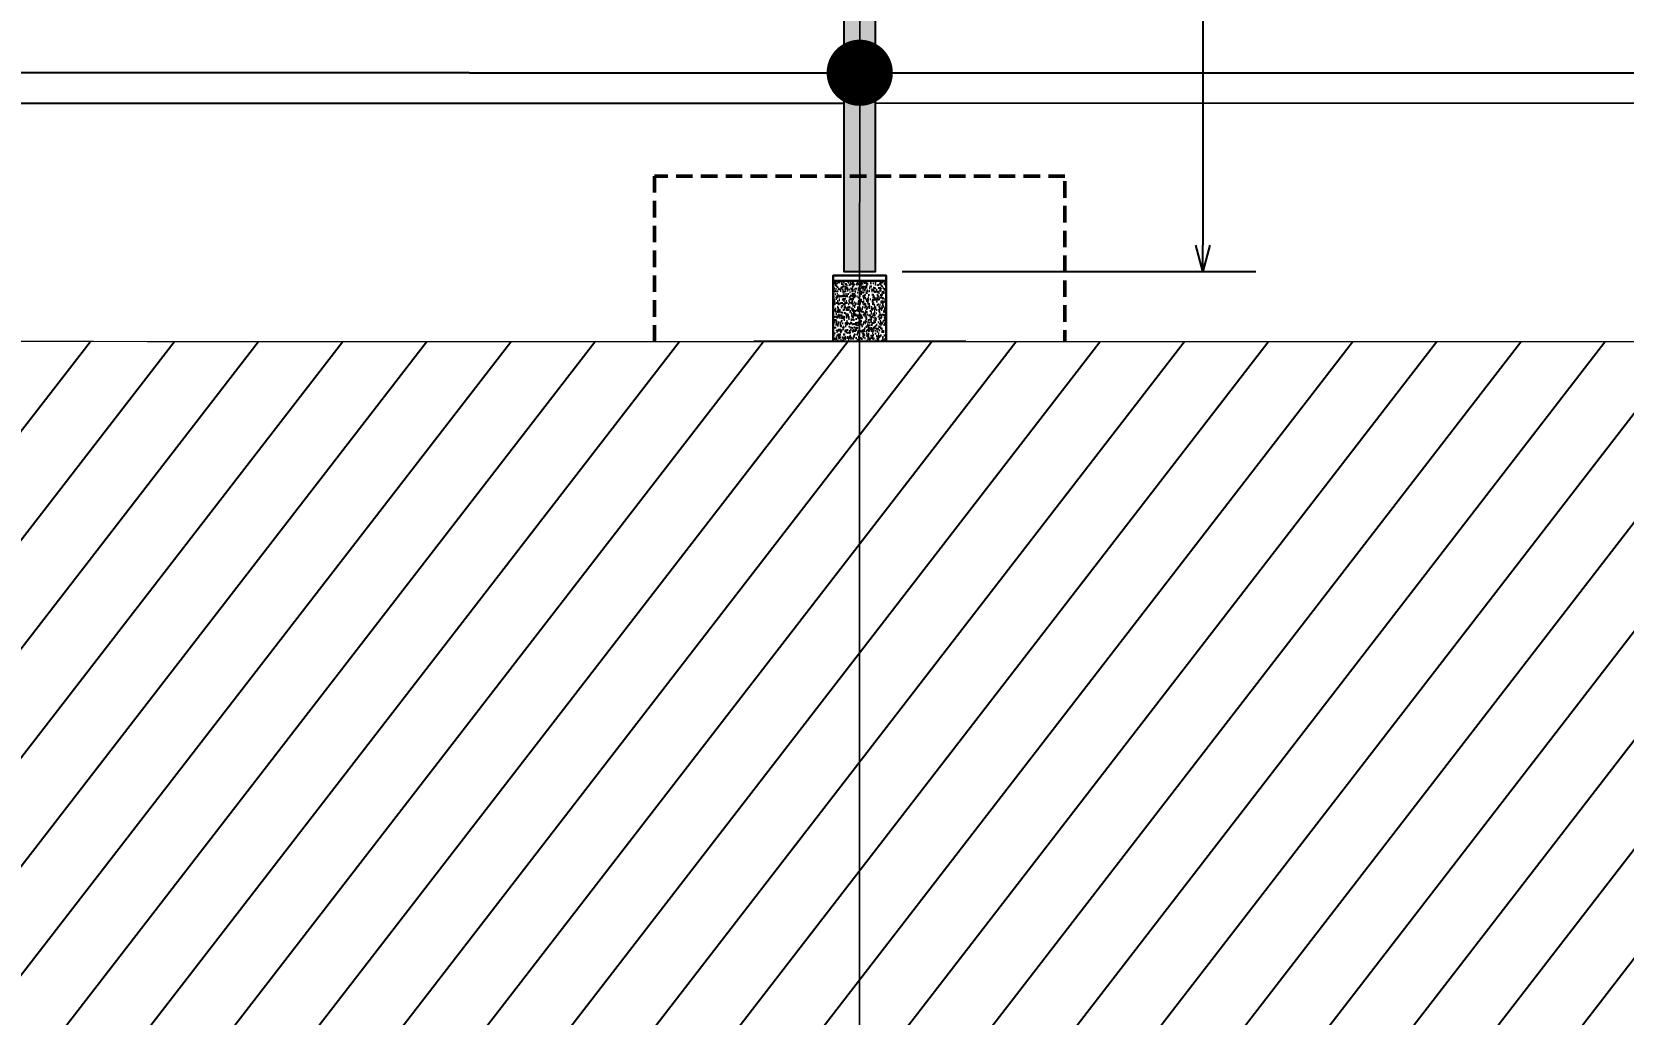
# Model space of a CAD drawing. Header units: centimetres. Extents: x -6122352 to 7132207, y -1694241 to 1947892.
# Drawn here: x 213295 to 219305, y -115553 to -111844 of the extents above; entities that cross this region are included whole.
import ezdxf
from ezdxf.xclip import XClip

# ---------------------------------------------------------------- set-up
doc = ezdxf.new("R2010")
doc.units = ezdxf.units.CM
doc.header["$MEASUREMENT"] = 0
doc.header["$XCLIPFRAME"] = 2
doc.header["$PDMODE"] = 66
doc.header["$PDSIZE"] = 100
doc.linetypes.add('DASHED2', pattern=[0.375, 0.25, -0.125])
for name, color, linetype, lineweight in [('23585-XR-AR-DAMAC PLOT LIMITS$0$1-Mid units', 41, 'Continuous', 5), ('@ Foundations', 4, 'DASHED2', 50), ('A-ANNO-TEXT', 3, 'Continuous', 25), ('XR-AR-MID-SETTING OUT FOR MASTER$0$23585-XR-AR-MID-GROUND FLOOR$0$$A-GLAZ-WNDO', 232, 'Continuous', 9), ('XR-AR-MID-SETTING OUT FOR MASTER$0$23585-XR-AR-MID-GROUND FLOOR$0$A-GLAZ-SILL', 8, 'Continuous', 5), ('XR-AR-MID-SETTING OUT FOR MASTER$0$23585-XR-AR-MID-GROUND FLOOR$0$A-GLAZ-WNDO', 232, 'Continuous', 9), ('XR-AR-MID-SETTING OUT FOR MASTER$0$23585-XR-AR-MID-GROUND FLOOR$0$A-WALL', 7, 'Continuous', 30), ('XR-AR-MID-SETTING OUT FOR MASTER$0$23585-XR-AR-MID-GROUND FLOOR$0$S-COLS', 51, 'Continuous', 40)]:
    doc.layers.add(name, color=color, linetype=linetype, lineweight=lineweight)
for name, color, linetype in [('@MI-REF LAYER', 7, 'Continuous'), ('@MI-TYPE-02', 6, 'Continuous'), ('A-GLASS HATCH', 7, 'Continuous'), ('B_TH_6', 7, 'Continuous'), ('XR-AR-MID-SETTING OUT FOR MASTER$0$23585-XR-AR-MID-GROUND FLOOR$0$A-Flor-Strs', 1, 'Continuous'), ('XR-AR-MID-SETTING OUT FOR MASTER$0$23585-XR-AR-MID-GROUND FLOOR$0$GS-HATCH-FLOOR TILE', 251, 'Continuous')]:
    doc.layers.add(name, color=color, linetype=linetype)
doc.styles.add('Schueco-BEMSTIL', font='isocpeur.ttf', dxfattribs={"width": 0.9})
doc.dimstyles.new('MI- JWC-TXT-2.5 MM', dxfattribs={"dimscale": 1.5, "dimtxt": 2.5, "dimasz": 1, "dimexe": 2, "dimexo": 1, "dimgap": 1, "dimtad": 1, "dimdec": 0, "dimdsep": 46, "dimtxsty": 'Schueco-BEMSTIL', "dimblk": 'OPEN30', "dimcen": 0, "dimdle": 2, "dimclrd": 140, "dimclre": 8, "dimclrt": 40, "dimadec": 0, "dimazin": 2, "dimtfac": 1, "dimtdec": 0, "dimtix": 1, "dimtmove": 2, "dimatfit": 3, "dimldrblk": 'OPEN', "dimfxl": 2, "dimlwd": -1, "dimlwe": -1, "dimarcsym": 0})

# ---------------------------------------------------------------- blocks, each defined once
blk = doc.blocks.new('23585-XR-AR-DAMAC PLOT LIMITS')
at = {"layer": '23585-XR-AR-DAMAC PLOT LIMITS$0$1-Mid units', "color": 251, "true_color": 0x636466}
for points in [[(496617.8810999999, 2768983.1675), (496621.9345000004, 2768987.5913), (496639.6297000004, 2768971.377499999), (496635.5762999998, 2768966.9537)], [(496613.8277000003, 2768978.743899999), (496617.8810999999, 2768983.1675), (496635.5762999998, 2768966.9537), (496631.5229000002, 2768962.529899999)]]:
    blk.add_lwpolyline(points, close=True, dxfattribs=at)
blk = doc.blocks.new('A$Cf093b529')
at = {"layer": 'A-ANNO-TEXT'}
blk.add_blockref('23585-XR-AR-DAMAC PLOT LIMITS', (-495391.9901121984, -2768603.441896566), dxfattribs=at)
blk = doc.blocks.new('XR-AR-MID-SETTING OUT FOR MASTER$0$23585-XR-AR-MID-GROUND FLOOR$0$945-4P-1-101-GROUND FLOOR PLAN$0$XR-MIDDLE-GROUND FLOOR PLAN$0$A$C446944C1')
at = {"layer": 'XR-AR-MID-SETTING OUT FOR MASTER$0$23585-XR-AR-MID-GROUND FLOOR$0$A-GLAZ-SILL', "color": 252}
blk.add_line((-2.733431756496429e-07, -4.737777635455132e-05), (5.199999726377428, -4.737754352390766e-05), dxfattribs=at)
for points in [[(2.208076124545187, -0.02284434624016285), (2.208076124545187, -0.1242443462833762), (2.093846930889413, -0.07354434626176953), (2.208076124545187, -0.02284434624016285)], [(2.991923328721896, -0.02284434624016285), (2.991923328721896, -0.1242443462833762), (3.106152522144839, -0.07354434579610825), (2.991923328721896, -0.02284434624016285)]]:
    blk.add_lwpolyline(points, dxfattribs=at)
at = {"layer": 'XR-AR-MID-SETTING OUT FOR MASTER$0$23585-XR-AR-MID-GROUND FLOOR$0$A-GLAZ-WNDO', "color": 252}
for p, q in [((5.199999726610258, 0.2499526219908148), (-2.735760062932968e-07, 0.2499526222236454)), ((-2.735760062932968e-07, 0.2499526222236454), (-2.733431756496429e-07, -4.737777635455132e-05)), ((0.04999972670339048, 0.0999526223167777), (0.04999972647055984, 0.2499526219908148)), ((1.284999726805836, 0.2499526222236454), (1.284999726805836, 0.09995262185111642)), ((1.334999726619571, 0.09995262208394706), (1.334999726619571, 0.2499526222236454)), ((3.864999726880342, 0.0999526223167777), (3.864999726880342, 0.2499526224564761)), ((3.914999726694077, 0.2499526222236454), (3.914999726694077, 0.09995262185111642)), ((5.149999726563692, 0.09995262254960835), (5.149999726796523, 0.2499526222236454)), ((5.199999726610258, 0.2499526219908148), (5.199999726377428, -4.737754352390766e-05)), ((-2.733431756496429e-07, 0.09995262208394706), (2.599999726517126, 0.09995262185111642)), ((5.199999726610258, 0.0999526223167777), (2.599999726517126, 0.09995262185111642))]:
    blk.add_line(p, q, dxfattribs=at)
for points in [[(1.284999726805836, 0.1999526221770793), (0.04999972647055984, 0.1999526226427406)], [(3.914999726694077, 0.1999526221770793), (5.149999726796523, 0.1999526219442487)]]:
    blk.add_lwpolyline(points, dxfattribs=at)
for points in [[(1.224999726749957, 0.03995262226089835), (1.304999726824462, 0.03995262226089835), (1.304999726824462, 0.08995262207463384), (1.224999726517126, 0.08995262230746448)], [(2.51999972644262, 0.03995262226089835), (1.304999726824462, 0.03995262226089835), (1.304999726824462, 0.08995262207463384), (2.519999726675451, 0.08995262207463384)], [(2.599999726517126, 0.03995262226089835), (2.51999972644262, 0.03995262226089835), (2.519999726675451, 0.08995262207463384), (2.599999726517126, 0.08995262254029512)], [(2.599999726517126, 0.03995262226089835), (2.679999726591632, 0.03995262202806771), (2.679999726591632, 0.08995262254029512), (2.599999726517126, 0.08995262254029512)], [(2.679999726591632, 0.03995262202806771), (3.89499972644262, 0.039952622493729), (3.894999726675451, 0.08995262207463384), (2.679999726591632, 0.08995262254029512)], [(3.974999726749957, 0.039952622493729), (3.89499972644262, 0.039952622493729), (3.894999726675451, 0.08995262207463384), (3.974999726749957, 0.08995262230746448)]]:
    blk.add_lwpolyline(points, close=True, dxfattribs=at)
blk = doc.blocks.new('XR-AR-MID-SETTING OUT FOR MASTER$0$23585-XR-AR-MID-GROUND FLOOR$0$A$C08698786')
at = {"layer": 'XR-AR-MID-SETTING OUT FOR MASTER$0$23585-XR-AR-MID-GROUND FLOOR$0$S-COLS', "color": 252, "lineweight": 30}
blk.add_lwpolyline([(5900, 19472.65428233147), (5899.999999761581, 18772.65428209305), (6100, 18772.65428209305), (6099.999999761581, 19472.65428209305)], close=True, dxfattribs=at)
blk = doc.blocks.new('XR-AR-MID-SETTING OUT FOR MASTER')
h = blk.add_hatch()
h.set_pattern_fill('AR-CONC', color=8, scale=0.2, angle=90)
h.set_pattern_definition([(140, (-1262400.083953284, -115249.5658790822), (3.187817107780619, 36.4369337992008), [3.81, -41.91]), (85.00000000000001, (-1262400.083953284, -115249.5658790822), (-38.21136904780703, -7.048684284993866), [3.048, -33.528116834]), (190.4514447, (-1262399.818302584, -115246.5294776823), (-35.02355038243902, 29.38824941807066), [3.23800176, -35.61804892]), (136.1842, (-1262410.243953284, -115249.5658790822), (8.408465586545434, 54.21580817842599), [5.714999999999996, -62.86499999999997]), (186.63555761, (-1262409.543253284, -115245.0478990822), (-49.48522491954431, 47.48082681030061), [4.857004628, -53.427121632]), (81.18415117, (-1262410.243953284, -115249.5658790822), (-49.48522491710654, 47.48082681299541), [4.571993414, -50.291946384]), (111, (-1262407.703953284, -115244.4858790822), (20.45303963741753, 30.3228782538265), [3.81, -41.91]), (56.00000000000004, (-1262407.703953284, -115244.4858790822), (-36.83759322446385, 12.36040566952942), [3.048, -33.528]), (161.451445, (-1262405.999533304, -115241.9589725622), (-16.38455377718105, 42.68328385574323), [3.23800176, -35.61798752]), (127.5, (-1262400.083953284, -115249.5658790822), (-16.91100777463062, 0.6177206501183644), [0, -33.1216, 0, -34.036, 0, -33.655]), (97.49999999999996, (-1262400.083953284, -115249.5658790822), (-20.0361149636239, 13.36393250206115), [0, -19.4056, 0, -32.3596, 0, -12.827]), (57.49999999999999, (-1262400.083953284, -115260.8942790822), (1.14574879853469, 27.11811903337428), [0, -12.69999999999999, 0, -39.62399999999997, 0, -52.57799999999997]), (47.5, (-1262400.083953284, -115265.9742790822), (-5.085298206666605, 29.62583627720361), [0, -16.51, 0, -26.3144, 0, -37.338])])
h.paths.add_polyline_path([(5999.999541923382, 19702.65428161621), (5900.000002175548, 19702.65428161621), (5900.000002175548, 19472.75295772805), (5999.999541923382, 19472.75295772805)])
h.paths.add_polyline_path([(6100.000002175548, 19702.65428161621), (5999.999541923382, 19702.65428161621), (5999.999541923382, 19472.75295772805), (6100.000002175548, 19472.75295772805)])
for points in [[(6100.000002175548, 19702.65428161621), (6100.000002175548, 19722.65428161621), (5900.000002175548, 19722.65428161621), (5900.000002175548, 19702.65428161621)], [(5900.000002175548, 19472.65428161621), (5900.000002175548, 19702.65428161621), (6100.000002175548, 19702.65428161621), (6100.000002175548, 19472.75295772808)]]:
    blk.add_lwpolyline(points)
at = {"layer": 'XR-AR-MID-SETTING OUT FOR MASTER$0$23585-XR-AR-MID-GROUND FLOOR$0$A-Flor-Strs', "color": 8}
blk.add_line((60.04151019822535, 20372.92400187173), (5940.031380742199, 20372.65280095958), dxfattribs=at)
at = {"layer": 'XR-AR-MID-SETTING OUT FOR MASTER$0$23585-XR-AR-MID-GROUND FLOOR$0$A-WALL', "color": 8}
for points in [[(5899.999999791384, 19472.65428161621), (6099.999999731779, 19472.65428209305), (6100.001724034548, 5500.167464256287), (5900.001724511385, 5500.167624473572), (5900.00086197257, 14852.65960931778), (5500.076263397932, 14852.66031265259), (5500.0762629807, 14952.66031169891), (5900.000431150198, 14952.65961027145)], [(5600.000443965197, 19472.65428209305), (5899.999999791384, 19472.65428161621), (5899.999999850988, 19222.65428209305), (5600.000443309546, 19222.70159482956)]]:
    blk.add_lwpolyline(points, close=True, dxfattribs=at)
at = {"layer": 'XR-AR-MID-SETTING OUT FOR MASTER$0$23585-XR-AR-MID-GROUND FLOOR$0$$A-GLAZ-WNDO', "color": 8, "xscale": -1000, "yscale": 1000, "zscale": 1000}
blk.add_blockref('XR-AR-MID-SETTING OUT FOR MASTER$0$23585-XR-AR-MID-GROUND FLOOR$0$945-4P-1-101-GROUND FLOOR PLAN$0$XR-MIDDLE-GROUND FLOOR PLAN$0$A$C446944C1', (5600.000170022249, 19222.70166015625), dxfattribs=at)
at = {"layer": 'XR-AR-MID-SETTING OUT FOR MASTER$0$23585-XR-AR-MID-GROUND FLOOR$0$GS-HATCH-FLOOR TILE', "color": 8}
blk.add_blockref('XR-AR-MID-SETTING OUT FOR MASTER$0$23585-XR-AR-MID-GROUND FLOOR$0$A$C08698786', (-1.490116119384766e-07, 0), dxfattribs=at)
blk = doc.blocks.new('MID UNIT')
at = {"xscale": 0.001, "yscale": 0.001, "zscale": 0.001}
blk.add_blockref('XR-AR-MID-SETTING OUT FOR MASTER', (0, 0), dxfattribs=at)
blk = doc.blocks.new('TH_6')
blk.add_blockref('MID UNIT', (495802.3053798428, 2769163.996563952))
at = {"xscale": -1}
blk.add_blockref('MID UNIT', (495814.3053798475, 2769163.996563952), dxfattribs=at)
blk = doc.blocks.new('A$Ce2a03a74')
at = {"layer": 'B_TH_6', "xscale": 999.9914829579993, "yscale": 999.9914829579993, "zscale": 999.9914829579993}
blk.add_blockref('TH_6', (-495790404.5228079, -2769140733.343811), dxfattribs=at)
blk = doc.blocks.new('23585-XR-AR-MALDIVE-2$0$TH_6')
at = {"ltscale": 10, "xscale": 0.00100002623446598, "yscale": 0.00100002623446598, "zscale": 0.00100002623446598}
blk.add_blockref('A$Ce2a03a74', (495794.6272259735, 2769164.318430193), dxfattribs=at)
at = {"layer": '@ Foundations', "linetype": 'DASHED2', "ltscale": 0.25}
blk.add_lwpolyline([(495807.5303812214, 2769182.044500354), (495809.0803812214, 2769182.044500354), (495809.0803812214, 2769184.094500354), (495807.5303812214, 2769184.094500354)], close=True, dxfattribs=at)
blk = doc.blocks.new('_Dot')
at = {"color": 0, "linetype": 'ByBlock', "lineweight": -2}
blk.add_line((-0.5, 0), (-1, 0), dxfattribs=at)
at = {"color": 0, "linetype": 'ByBlock', "const_width": 0.5}
blk.add_lwpolyline([(-0.25, 0, 1), (0.25, 0, 1)], format="xyb", close=True, dxfattribs=at)
blk = doc.blocks.new('_Open30')
at = {"color": 0, "linetype": 'ByBlock', "lineweight": -2}
for p, q in [((-1, 0.26794919), (0, 0)), ((0, 0), (-1, -0.26794919)), ((0, 0), (-1, 0))]:
    blk.add_line(p, q, dxfattribs=at)
blk = doc.blocks.new('*D1209')
at = {"layer": '@MI-TYPE-02', "color": 8, "transparency": 16777216}
for p, q in [((6160.126305429049, -75.56078150816036), (7496.472712135153, -76.00190272788564)), ((6158.837144617708, -4262.510738978513), (7495.090621047568, -4262.951829522422))]:
    blk.add_line(p, q, dxfattribs=at)
at = {"layer": '@MI-TYPE-02', "color": 140, "transparency": 16777216}
blk.add_line((7296.439713536766, -175.935878290442), (7295.12364143849, -4162.885815981245), dxfattribs=at)
at = {"layer": 'Defpoints', "color": 0, "transparency": 16777216}
for p in [(6060.126310877184, -75.52777201350548), (6058.837150065841, -4262.477729483859), (7295.090631943835, -4262.885810533112)]:
    blk.add_point(p, dxfattribs=at)
at = {"layer": '@MI-TYPE-02', "color": 140, "transparency": 16777216, "xscale": 100, "yscale": 100, "zscale": 100}
for p, rotation in [((7296.472723031421, -75.93588373857587), 89.98108695238069), ((7295.090631943835, -4262.885810533112), 269.9810869523807)]:
    blk.add_blockref('_Open30', p, dxfattribs=dict(at, rotation=rotation))
at = {"layer": '@MI-TYPE-02', "color": 40, "transparency": 16777216, "insert": (7070.781689745928, -2169.336575772871), "char_height": 250, "attachment_point": 5, "rotation": 89.98108695238068, "style": 'Schueco-BEMSTIL'}
blk.add_mtext('4187', dxfattribs=at)
blk = doc.blocks.new('_Open')
at = {"color": 0, "linetype": 'ByBlock', "lineweight": -2}
for p, q in [((-1, 0.1666666666666667), (0, 0)), ((-1, -0.1666666666666667), (0, 0)), ((0, 0), (-1, 0))]:
    blk.add_line(p, q, dxfattribs=at)
blk = doc.blocks.new('G8-partition walls')
at = {"layer": 'A-GLASS HATCH'}
h = blk.add_hatch(color=6, dxfattribs=at)
h.dxf.hatch_style = 1
h.paths.add_polyline_path([(5940.126316568436, -75.49081386244507), (5938.837155757123, -4262.440771332796), (6058.83715006584, -4262.477729483857), (6060.126310877182, -75.52777201350546)])
at = {"layer": '@MI-TYPE-02', "color": 6}
blk.add_lwpolyline([(5940.126316568436, -75.49081386244507), (5938.837155757123, -4262.440771332796), (6058.83715006584, -4262.477729483857), (6060.126310877182, -75.52777201350546)], close=True, dxfattribs=at)
at = {"layer": '@MI-TYPE-02'}
dim = blk.add_linear_dim(base=(7295.090631943835, -4262.885810533112), p1=(6060.126310877182, -75.52777201350546), p2=(6058.83715006584, -4262.477729483857), angle=269.9810869523807, dimstyle='MI- JWC-TXT-2.5 MM', dxfattribs=at)
dim.commit()
dim.dimension.update_dxf_attribs({"geometry": '*D1209', "text_midpoint": (7070.781689745928, -2169.336575772871)})

msp = doc.modelspace()

# ---------------------------------------------------------------- block references
at = {"layer": '@MI-REF LAYER'}
ref = msp.add_blockref('23585-XR-AR-MALDIVE-2$0$TH_6', (-496066867.0987805, -2769211397.596829), dxfattribs=dict(at, xscale=1000, yscale=1000, zscale=1000, rotation=359.9901722157166))
XClip(ref).set_block_clipping_path([(495793.2152802178, 2769163.996335161), (495847.25252525066, 2769163.9960809364), (495847.2535227563, 2769187.9361263197), (495838.3053463253, 2769187.8961598463), (495832.30534110335, 2769187.8961610533), (495826.3053362698, 2769187.896162259), (495820.3054766443, 2769187.896298579), (495814.30533649144, 2769187.8964472436), (495808.30533411563, 2769187.896448451), (495802.30547449016, 2769187.8965847697), (495793.21537316334, 2769187.9364898955)])

# ---------------------------------------------------------------- next in the draw order: block references
at = {"layer": '@MI-REF LAYER', "extrusion": (-4.069442599541351e-12, -7.460187374667495e-09, 1), "xscale": 250.0000000000001, "yscale": 250.0000000000001, "zscale": 250.0000000000001, "rotation": 179.9692243238723}
msp.add_blockref('_Dot', (216421.3611377702, -111998.1569482172, 11.23110389593965), dxfattribs=at)

# ---------------------------------------------------------------- next in the draw order: wipeouts: each hides what was drawn before it
at = {"color": 10}
msp.add_wipeout([(204271.341374394, -112711.10651426944), (204268.92457500368, -126984.62992030081), (252569.92436445123, -126992.95856626707), (252571.12314505735, -112719.43444290076), (246322.1939183399, -112717.90728657704), (246322.2769979855, -113018.5143592934), (210521.14151336253, -113012.37349204558), (210521.32772171017, -112711.7503339721), (204271.34137689648, -112711.0889299053)], dxfattribs=at).dxf.layer = '@MI-REF LAYER'

# ---------------------------------------------------------------- next in the draw order: hatches: boundary and pattern name
at = {"layer": '@MI-REF LAYER'}
h = msp.add_hatch(dxfattribs=at)
h.set_pattern_fill('ANSI31', color=256, scale=1999.999998458916, angle=6.722712845868625)
h.set_pattern_definition([(51.72271284586864, (-2376763621.713655, -1504247786.630127), (-196.2554993275065, 154.8669715833345), [])])
h.paths.add_polyline_path([(252568.6198803241, -126993.0545955013), (252569.8706995401, -112719.5295379322), (246321.1000920893, -112718.4357854984), (246320.8462612017, -113020.4883291191), (210519.9618910979, -113012.9144714), (210520.013740395, -112712.2618354557), (204270.0368932944, -112711.1840154621), (204267.6258677372, -126984.7250073836)])

# ---------------------------------------------------------------- next in the draw order: linework, layer by layer
at = {"layer": '@MI-REF LAYER', "linetype": 'DASHED2', "extrusion": (-4.06944259954008e-12, -7.460187374667495e-09, 1), "elevation": 0.0008531372687347198}
msp.add_lwpolyline([(210421.4823728371, -111996.5926874511), (226248.1809208705, -112000.7837249745), (226753.2481699229, -112738.0226926066)], dxfattribs=at)
at = {"layer": '@MI-REF LAYER', "const_width": 5.000000000000002}
msp.add_lwpolyline([(204268.9303516416, -126984.6299215499), (252569.9243642285, -126992.9595096676), (252571.1751834445, -112719.4344520985), (246322.1939205999, -112717.8911564872), (246322.2769978362, -113018.5143624673), (210521.1415133295, -113012.3734920847), (210521.3277214142, -112711.7503342792), (204271.3413771988, -112711.0889296284)], close=True, dxfattribs=at)

# ---------------------------------------------------------------- next in the draw order: block references
at = {"layer": '@MI-REF LAYER', "xscale": 1000, "yscale": 1000, "zscale": 1000, "rotation": 312.4882903633292}
msp.add_blockref('A$Cf093b529', (-891608.7329339073, 539022.7201118186), dxfattribs=at)
at = {"layer": '@MI-TYPE-02', "color": 240, "true_color": 0xed1f24}
msp.add_blockref('G8-partition walls', (210422.1057399893, -108486.2462791088), dxfattribs=at)

doc.saveas('drawing.dxf')
